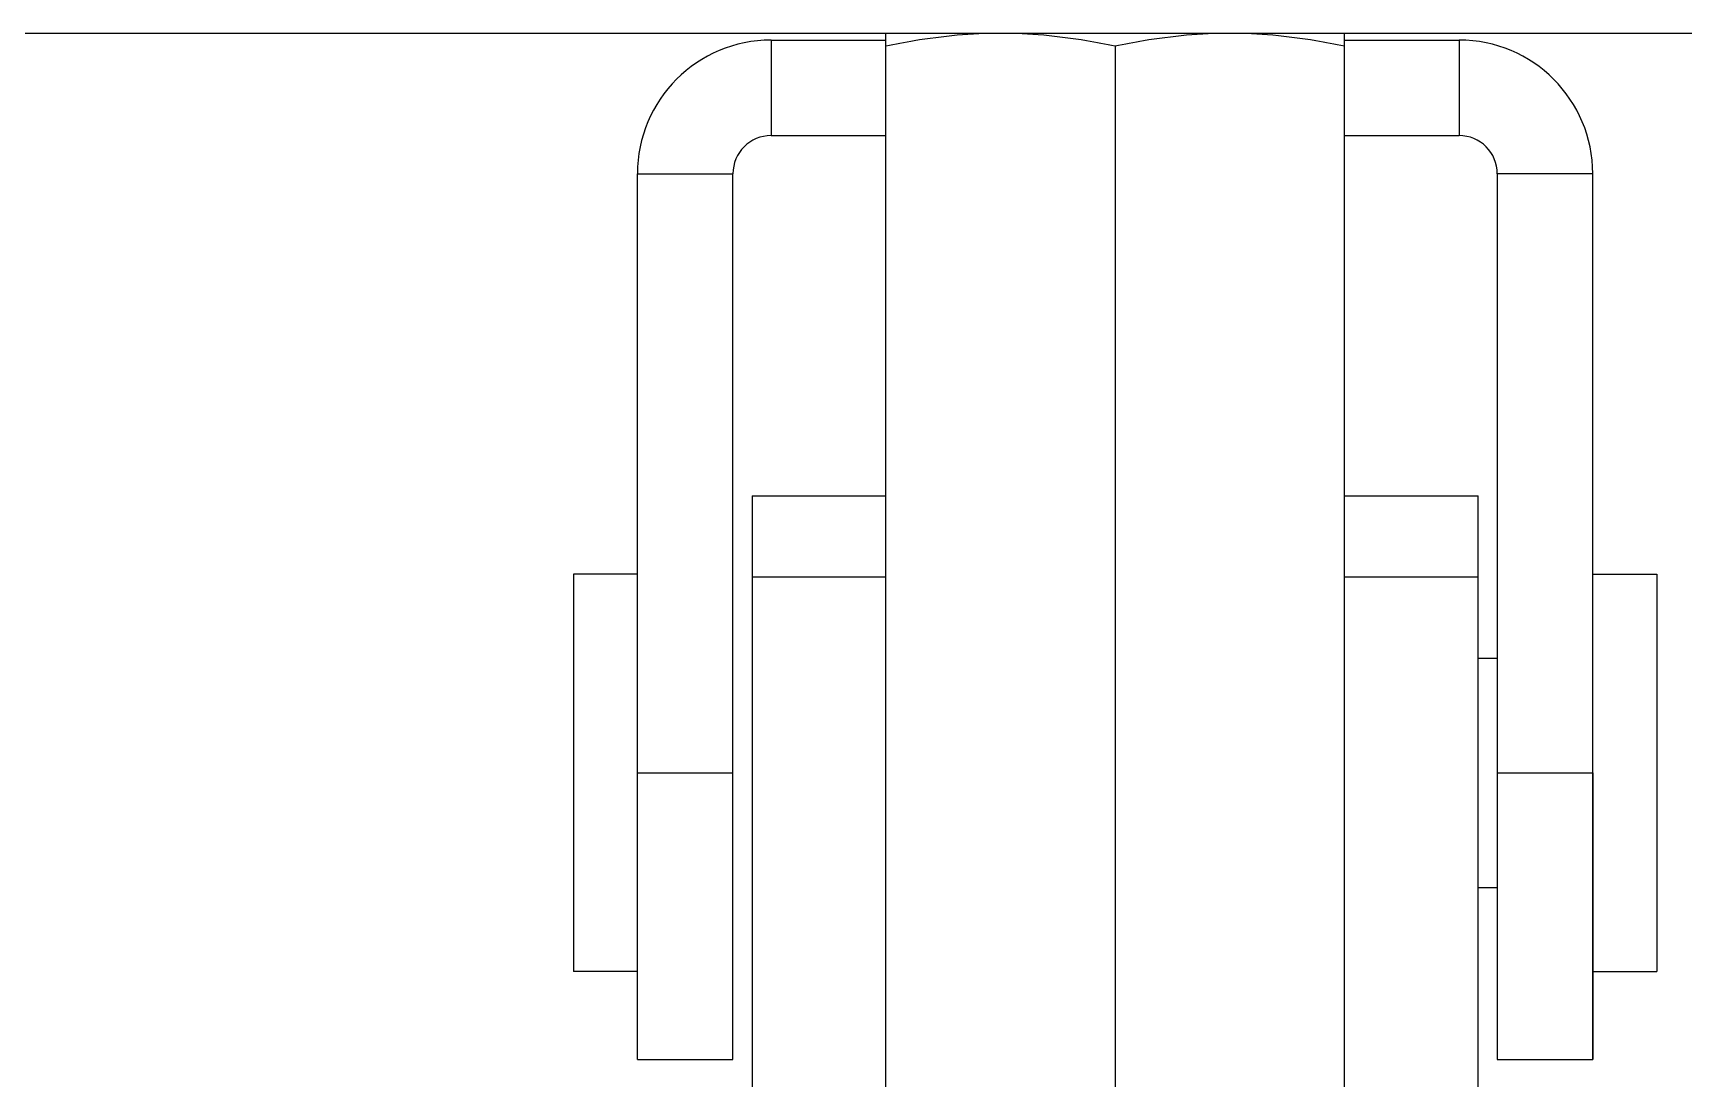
# Model space of a CAD drawing. Extents: x 27938 to 1042331, y -235042 to 1535213.
# Drawn here: x 704501 to 705270, y 755859 to 756346 of the extents above; entities that cross this region are included whole.
import ezdxf

# ---------------------------------------------------------------- set-up
doc = ezdxf.new("R2010")
doc.units = 0
doc.header["$LTSCALE"] = 1000
doc.header["$MEASUREMENT"] = 0
doc.layers.add('bz', color=2, linetype='Continuous')

msp = doc.modelspace()

# ---------------------------------------------------------------- linework, layer by layer
at = {"linetype": 'Continuous'}
for p, q in [((704844.77, 756343), (704844.77, 756298.51)), ((704844.77, 756343), (704898.16, 756343)), ((704898.16, 755812.44), (704898.16, 756346.29)), ((704898.16, 756346.29), (705111.7, 756346.29)), ((705004.93, 756340.28), (705004.93, 755818.46)), ((705111.7, 755812.44), (705111.7, 756346.29)), ((705111.7, 756343), (705165.08, 756343)), ((705165.08, 756343), (705165.08, 756298.51)), ((704844.77, 756298.51), (704898.16, 756298.51)), ((705111.7, 756298.51), (705165.08, 756298.51)), ((704782.49, 755868.26), (704782.49, 756280.72)), ((704782.49, 756280.72), (704826.98, 756280.72)), ((704826.98, 755990.39), (704826.98, 756280.72)), ((705182.88, 756280.72), (705182.88, 755868.26)), ((705227.36, 756280.72), (705182.88, 756280.72)), ((705227.36, 755868.26), (705227.36, 756280.72)), ((704835.87, 756130.73), (704835.87, 755787.81)), ((704835.87, 756130.73), (704898.16, 756130.73)), ((705111.7, 756130.73), (705173.98, 756130.73)), ((705173.98, 755787.81), (705173.98, 756130.74)), ((704782.49, 756094.19), (704752.7, 756094.19)), ((704835.87, 756092.95), (704898.16, 756092.95)), ((705111.7, 756092.95), (705173.98, 756092.95)), ((705227.36, 756094.19), (705257.15, 756094.19)), ((705173.98, 756055.1), (705182.88, 756055.1)), ((704782.49, 756001.72), (704826.98, 756001.72)), ((705182.88, 756001.72), (705227.36, 756001.72)), ((705227.36, 756001.72), (705227.36, 755868.26)), ((704826.98, 755901.42), (704826.98, 755990.39)), ((705173.98, 755948.33), (705182.88, 755948.33)), ((704782.49, 755909.25), (704752.7, 755909.25)), ((705227.36, 755909.25), (705257.15, 755909.25)), ((704826.98, 755868.26), (704826.98, 755901.42)), ((704782.49, 755868.26), (704826.98, 755868.26)), ((705182.88, 755868.26), (705227.36, 755868.26))]:
    msp.add_line(p, q, dxfattribs=at)
for p, q in [((704752.7, 756094.19), (704752.7, 755909.25)), ((705257.15, 756094.19), (705257.15, 755909.25))]:
    msp.add_line(p, q)
for centre, radius, start, end in [((704844.77, 756280.72), 62.28, 90, 180), ((705165.08, 756280.72), 62.28, 0, 90), ((704844.77, 756280.72), 17.79, 90, 180), ((705165.08, 756280.72), 17.79, 0, 90)]:
    msp.add_arc(centre, radius, start, end, dxfattribs=at)
for points, knots in [([(704898.16, 756340.28), (704902.56, 756341.21), (704920.16, 756344.57), (704938.11, 756346.29), (704951.54, 756346.29)], [0, 0, 0, 0, 0.250789, 1, 1, 1, 1]), ([(704951.54, 756346.29), (704964.97, 756346.29), (704982.93, 756344.57), (705000.53, 756341.21), (705004.93, 756340.28)], [0, 0, 0, 0, 0.749211, 1, 1, 1, 1]), ([(705004.93, 756340.28), (705009.33, 756341.21), (705026.93, 756344.57), (705044.88, 756346.29), (705058.31, 756346.29)], [0, 0, 0, 0, 0.250789, 1, 1, 1, 1]), ([(705058.31, 756346.29), (705071.74, 756346.29), (705089.69, 756344.57), (705107.3, 756341.21), (705111.7, 756340.28)], [0, 0, 0, 0, 0.749211, 1, 1, 1, 1])]:
    msp.add_open_spline(points, degree=3, knots=knots, dxfattribs=at)
at = {"layer": 'bz'}
msp.add_line((697764.24, 756346.29), (712344.24, 756346.29), dxfattribs=at)

doc.saveas('drawing.dxf')
